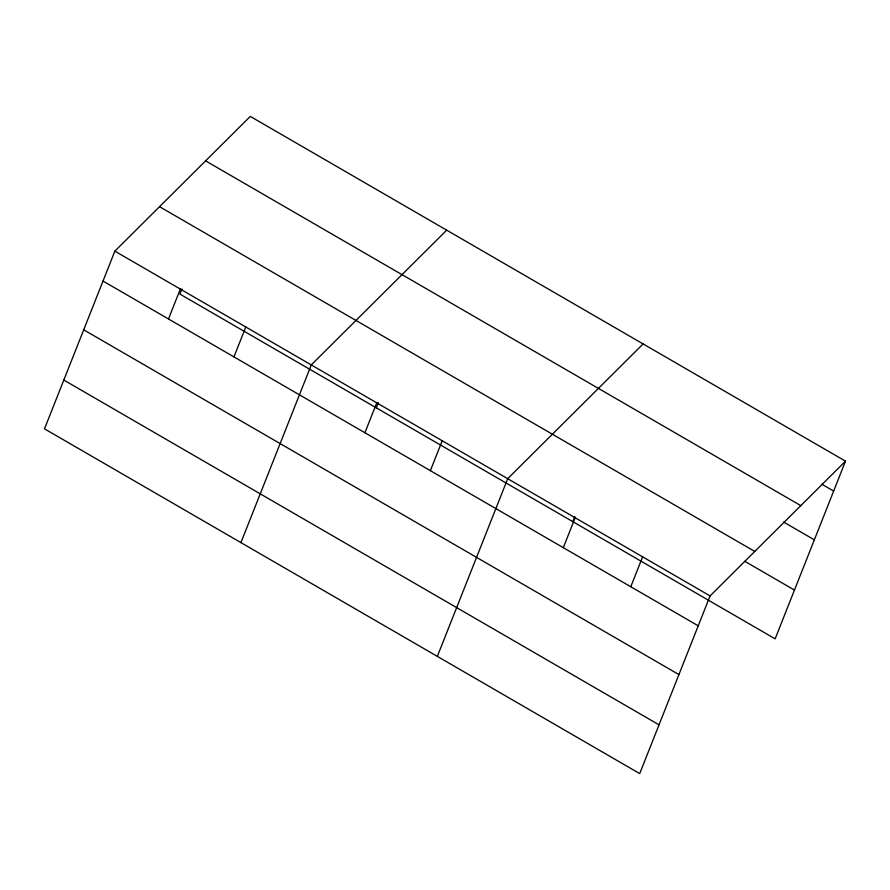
<?xml version="1.0" encoding="UTF-8"?>
<svg xmlns="http://www.w3.org/2000/svg" width="890" height="890" viewBox="0 0 890 890"><rect width="100%" height="100%" fill="white"/><g stroke="black" fill="none" stroke-linecap="round" stroke-linejoin="round"><path stroke-width="1.33" d="M114.855 251.147L44.5 428.835L639.721 773.599L710.075 595.911L845.5 461.165L250.279 116.401L114.855 251.147L710.075 595.911M168.488 318.965L180.325 289.072M181.96 288.961L179.925 294.089L775.145 638.853L845.5 461.165M233.959 356.89L245.796 326.997M240.923 542.611L311.278 364.922L446.702 230.176M364.911 432.74L376.748 402.836M376.348 407.865L378.384 402.725M430.382 470.665L442.219 440.761M437.346 656.375L507.701 478.686L643.125 343.941M572.771 521.64L574.806 516.5M563.314 547.662L575.151 517.769M630.776 586.744L642.613 556.84M821.826 484.216L833.663 491.069M205.59 160.868L800.811 505.631M783.578 522.018L814.35 539.841M159.544 206.68L754.765 551.444M744.752 561.29L794.459 590.081M103.017 281.051L698.227 625.815M83.704 329.812L678.925 674.587M63.813 380.063L659.023 724.827"/></g></svg>
